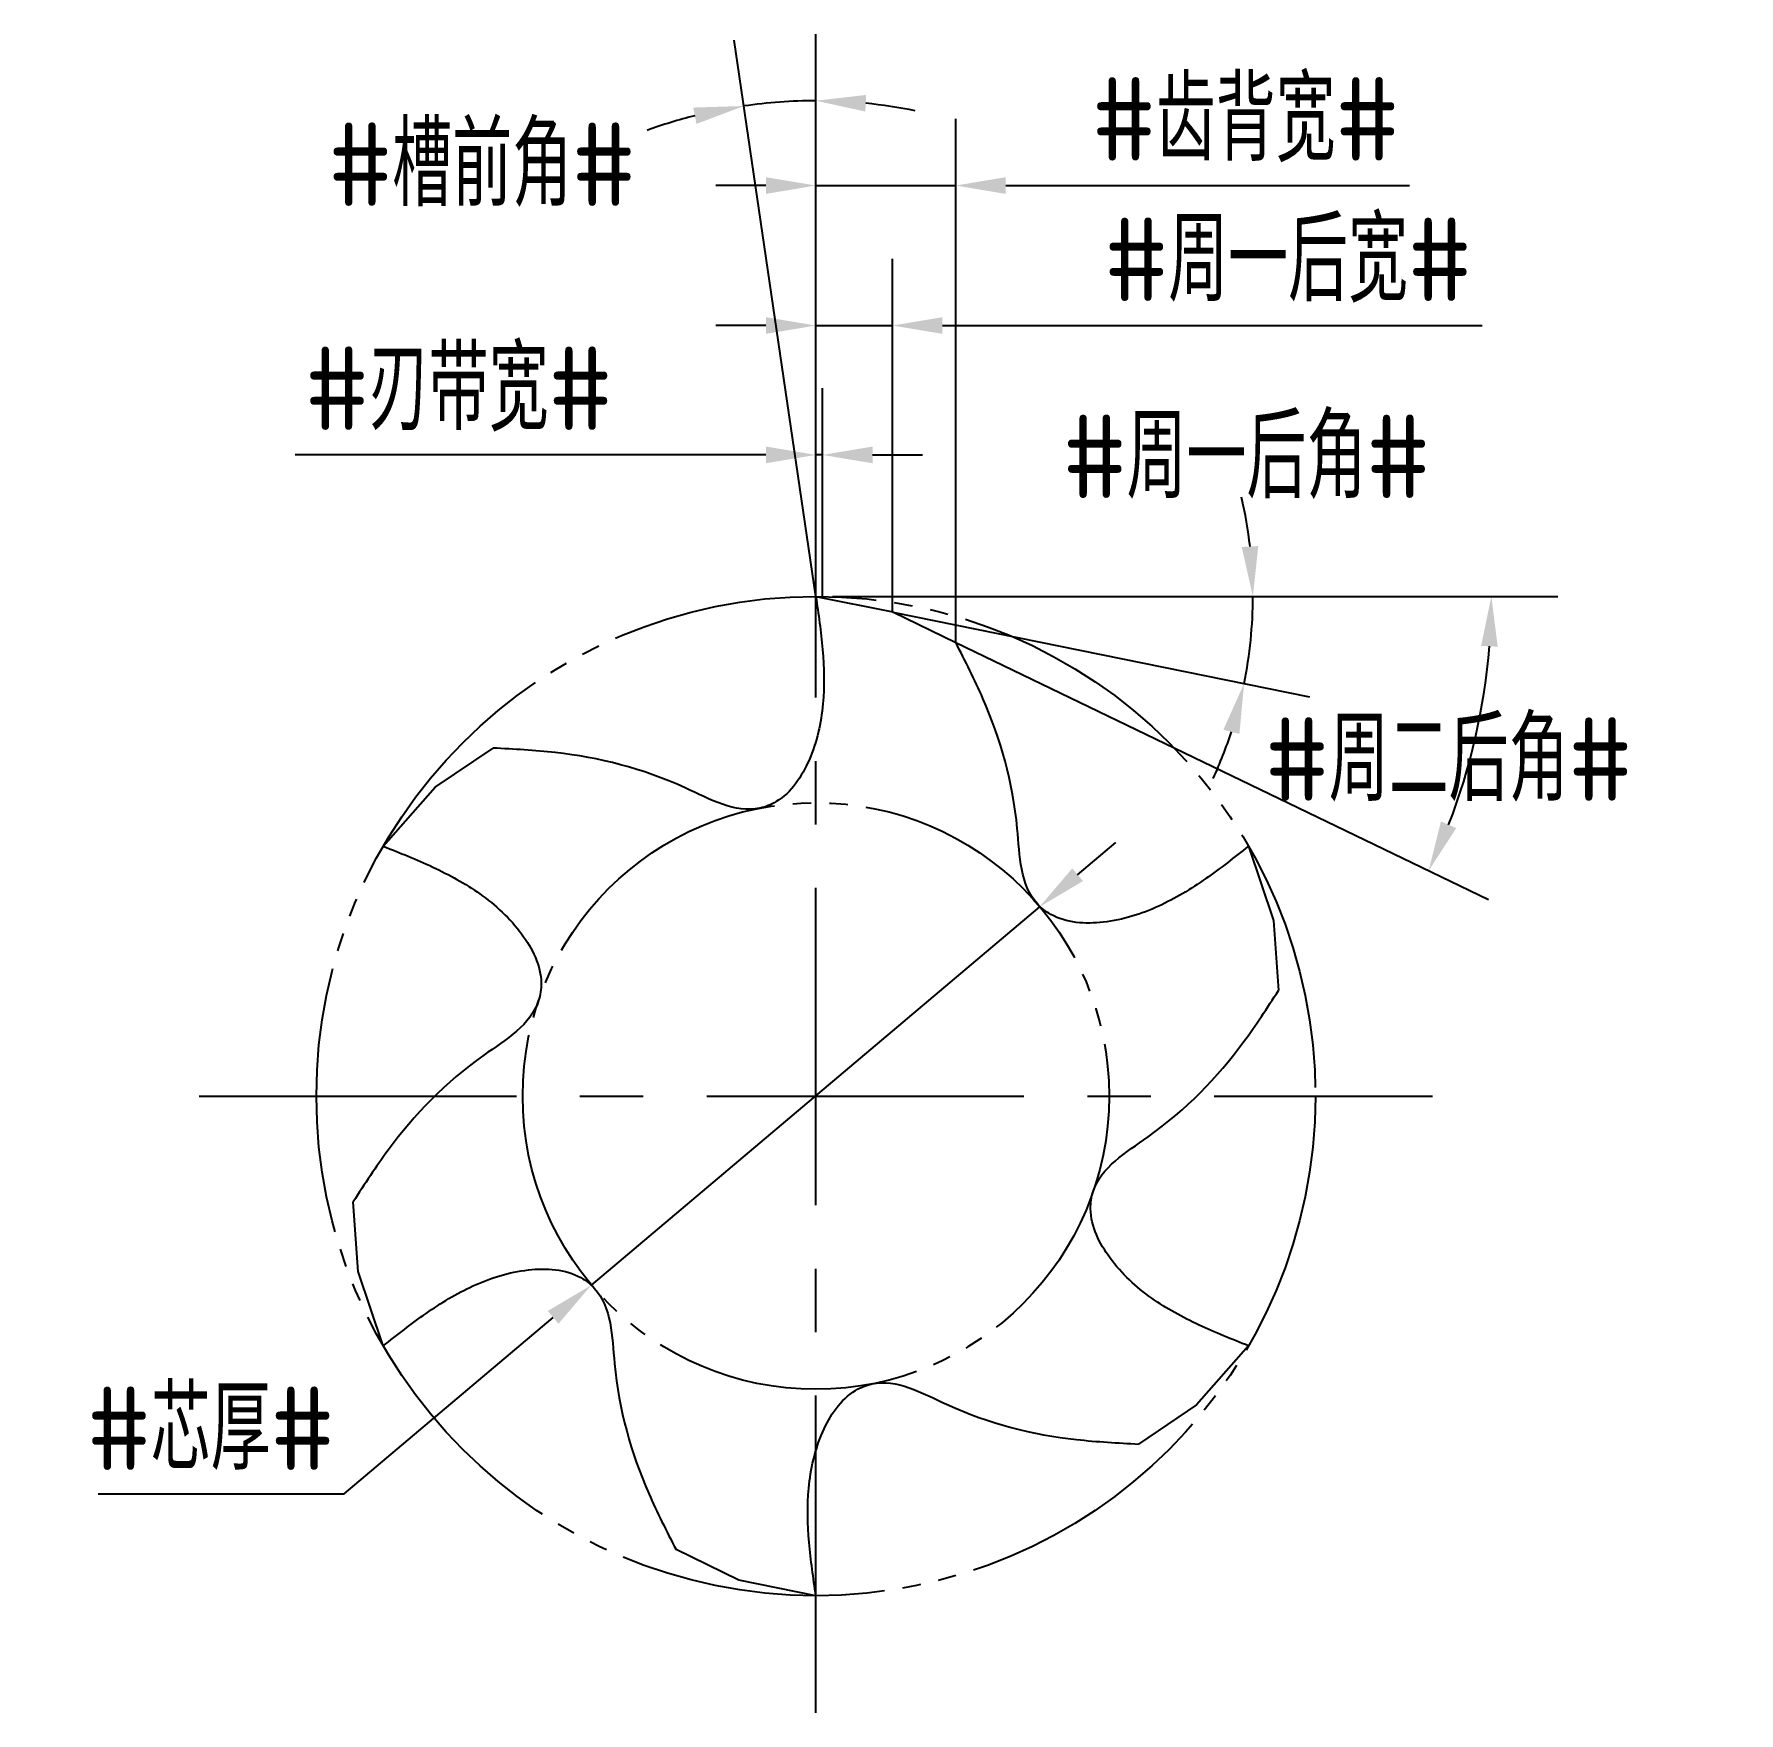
# Model space of a CAD drawing. Header units: millimetres. Extents: x 380.3 to 431.5, y 76.5 to 126.9.
import ezdxf

# ---------------------------------------------------------------- set-up
doc = ezdxf.new("R2010")
doc.units = ezdxf.units.MM
for name, pattern in [('ACAD_ISO04W100', [30, 24, -3, 0, -3]), ('CENTER', [50.8, 31.75, -6.35, 6.35, -6.35]), ('JIS_09_08', [10.75, 8, -0.55, 0.55, -0.55, 0.55, -0.55])]:
    doc.linetypes.add(name, pattern=pattern)
for name, color, linetype in [('中心线', 2, 'ACAD_ISO04W100'), ('标注', 7, 'Continuous'), ('虚线轮廓', 1, 'Continuous'), ('轮廓', 4, 'Continuous')]:
    doc.layers.add(name, color=color, linetype=linetype)
doc.styles.add('CFST0', font='gbenor.shx', dxfattribs={"bigfont": 'gbcbig.shx'})
doc.dimstyles.new('TYToolDesignC1-1', dxfattribs={"dimtxt": 2.5, "dimasz": 1.5, "dimexe": 2, "dimexo": 0, "dimtad": 1, "dimtoh": 1, "dimdec": 3, "dimdsep": 46, "dimtxsty": 'CFST0', "dimcen": 2.502, "dimclrd": 3, "dimclre": 3, "dimclrt": 3, "dimazin": 2, "dimtfac": 1, "dimtdec": 3, "dimtmove": 0, "dimatfit": 3, "dimfxl": 1, "dimarcsym": 0})

# ---------------------------------------------------------------- blocks, each defined once
blk = doc.blocks.new('*D3')
at = {"layer": 'Defpoints', "color": 0, "transparency": 16777216}
for p in [(410.45, 100.732), (396.993, 89.378)]:
    blk.add_point(p, dxfattribs=at)
at = {"layer": '标注', "color": 3, "lineweight": -2, "transparency": 16777216}
for p, q in [((411.597, 101.699), (412.743, 102.666)), ((410.45, 100.732), (396.993, 89.378)), ((389.571, 83.116), (395.847, 88.411)), ((382.181, 83.116), (389.571, 83.116))]:
    blk.add_line(p, q, dxfattribs=at)
at = {"layer": '标注', "color": 3, "transparency": 16777216}
for points in [[(411.436, 101.89), (411.758, 101.508), (410.45, 100.732)], [(395.685, 88.602), (396.008, 88.22), (396.993, 89.378)]]:
    blk.add_solid(points, dxfattribs=at)
at = {"layer": '标注', "color": 3, "transparency": 16777216, "insert": (385.564, 85.074), "char_height": 2.5, "attachment_point": 5, "style": 'CFST0'}
blk.add_mtext('#芯厚#', dxfattribs=at)
blk = doc.blocks.new('*D5')
at = {"layer": 'Defpoints', "color": 0, "transparency": 16777216}
for p in [(403.014, 124.917), (403.737, 110.055), (403.737, 110.055), (403.737, 109.115), (403.997, 108.285)]:
    blk.add_point(p, dxfattribs=at)
at = {"layer": '标注', "color": 3, "lineweight": -2, "transparency": 16777216}
for q in [(401.284, 126.755), (403.737, 126.934)]:
    blk.add_line((403.737, 110.055), q, dxfattribs=at)
for start, end in [(90, 98.3566), (104.1351, 109.9137), (78.4429, 84.2215)]:
    blk.add_arc((403.737, 110.055), 14.879, start, end, dxfattribs=at)
at = {"layer": '标注', "color": 3, "transparency": 16777216}
for points in [[(405.222, 124.609), (405.247, 125.108), (403.737, 124.934)], [(400.054, 124.729), (400.152, 124.238), (401.574, 124.776)]]:
    blk.add_solid(points, dxfattribs=at)
at = {"layer": '标注', "color": 3, "transparency": 16777216, "insert": (393.713, 123.009), "char_height": 2.5, "attachment_point": 5, "style": 'CFST0'}
blk.add_mtext('#槽前角#', dxfattribs=at)
blk = doc.blocks.new('*D8')
at = {"layer": 'Defpoints', "color": 0, "transparency": 16777216}
for p in [(403.737, 110.055), (403.737, 110.055), (404.237, 110.055), (406.047, 109.585), (416.742, 108.304)]:
    blk.add_point(p, dxfattribs=at)
at = {"layer": '标注', "color": 3, "lineweight": -2, "transparency": 16777216}
for p, q in [((404.237, 110.055), (418.859, 110.055)), ((406.047, 109.585), (418.556, 107.04))]:
    blk.add_line(p, q, dxfattribs=at)
for start, end in [(6.5529, 13.1057), (348.4994, 0), (335.3937, 341.9465)]:
    blk.add_arc((403.737, 110.055), 13.123, start, end, dxfattribs=at)
at = {"layer": '标注', "color": 3, "transparency": 16777216}
for points in [[(417.023, 111.567), (416.524, 111.538), (416.859, 110.055)], [(415.972, 106.052), (416.455, 105.924), (416.596, 107.439)]]:
    blk.add_solid(points, dxfattribs=at)
at = {"layer": '标注', "color": 3, "transparency": 16777216, "insert": (416.667, 114.239), "char_height": 2.5, "attachment_point": 5, "style": 'CFST0'}
blk.add_mtext('#周一后角#', dxfattribs=at)
blk = doc.blocks.new('*D9')
at = {"layer": 'Defpoints', "color": 0, "transparency": 16777216}
for p in [(405.077, 110.055), (405.077, 110.055), (405.737, 110.055), (407.937, 108.675), (423.809, 107.227)]:
    blk.add_point(p, dxfattribs=at)
at = {"layer": '标注', "color": 3, "lineweight": -2, "transparency": 16777216}
for p, q in [((405.737, 110.055), (426.021, 110.055)), ((407.937, 108.675), (423.94, 100.953))]:
    blk.add_line(p, q, dxfattribs=at)
blk.add_arc((405.077, 110.055), 18.945, 338.7796, 355.4623, dxfattribs=at)
at = {"layer": '标注', "color": 3, "transparency": 16777216}
for points in [[(423.712, 108.566), (424.212, 108.546), (424.021, 110.055)], [(422.966, 103.098), (422.508, 103.297), (422.139, 101.822)]]:
    blk.add_solid(points, dxfattribs=at)
at = {"layer": '标注', "color": 3, "transparency": 16777216, "insert": (422.74, 105.151), "char_height": 2.5, "attachment_point": 5, "style": 'CFST0'}
blk.add_mtext('#周二后角#', dxfattribs=at)
blk = doc.blocks.new('*D7')
at = {"layer": 'Defpoints', "color": 0, "transparency": 16777216}
for p in [(406.037, 118.186), (403.737, 110.055), (406.037, 109.585)]:
    blk.add_point(p, dxfattribs=at)
at = {"layer": '标注', "color": 3, "lineweight": -2, "transparency": 16777216}
for p, q in [((403.737, 110.055), (403.737, 120.186)), ((406.037, 109.585), (406.037, 120.186)), ((402.237, 118.186), (400.737, 118.186)), ((403.737, 118.186), (406.037, 118.186)), ((407.537, 118.186), (423.744, 118.186))]:
    blk.add_line(p, q, dxfattribs=at)
at = {"layer": '标注', "color": 3, "transparency": 16777216}
for points in [[(402.237, 118.436), (402.237, 117.936), (403.737, 118.186)], [(407.537, 118.436), (407.537, 117.936), (406.037, 118.186)]]:
    blk.add_solid(points, dxfattribs=at)
at = {"layer": '标注', "color": 3, "transparency": 16777216, "insert": (417.917, 120.143), "char_height": 2.5, "attachment_point": 5, "style": 'CFST0'}
blk.add_mtext('#周一后宽#', dxfattribs=at)
blk = doc.blocks.new('*D6')
at = {"layer": 'Defpoints', "color": 0, "transparency": 16777216}
for p in [(407.937, 122.388), (403.737, 110.055), (407.937, 108.675)]:
    blk.add_point(p, dxfattribs=at)
at = {"layer": '标注', "color": 3, "lineweight": -2, "transparency": 16777216}
for p, q in [((403.737, 110.055), (403.737, 124.388)), ((407.937, 108.675), (407.937, 124.388)), ((402.237, 122.388), (400.737, 122.388)), ((403.737, 122.388), (407.937, 122.388)), ((409.437, 122.388), (421.56, 122.388))]:
    blk.add_line(p, q, dxfattribs=at)
at = {"layer": '标注', "color": 3, "transparency": 16777216}
for points in [[(402.237, 122.638), (402.237, 122.138), (403.737, 122.388)], [(409.437, 122.638), (409.437, 122.138), (407.937, 122.388)]]:
    blk.add_solid(points, dxfattribs=at)
at = {"layer": '标注', "color": 3, "transparency": 16777216, "insert": (416.643, 124.359), "char_height": 2.5, "attachment_point": 5, "style": 'CFST0'}
blk.add_mtext('#齿背宽#', dxfattribs=at)
blk = doc.blocks.new('*D4')
at = {"layer": 'Defpoints', "color": 0, "transparency": 16777216}
for p in [(403.937, 114.302), (403.737, 110.055), (403.937, 110.055)]:
    blk.add_point(p, dxfattribs=at)
at = {"layer": '标注', "color": 3, "lineweight": -2, "transparency": 16777216}
for p, q in [((403.737, 110.055), (403.737, 116.302)), ((403.937, 110.055), (403.937, 116.302)), ((402.237, 114.302), (388.095, 114.302)), ((403.937, 114.302), (403.737, 114.302)), ((405.437, 114.302), (406.937, 114.302))]:
    blk.add_line(p, q, dxfattribs=at)
at = {"layer": '标注', "color": 3, "transparency": 16777216}
for points in [[(402.237, 114.552), (402.237, 114.052), (403.737, 114.302)], [(405.437, 114.552), (405.437, 114.052), (403.937, 114.302)]]:
    blk.add_solid(points, dxfattribs=at)
at = {"layer": '标注', "color": 3, "transparency": 16777216, "insert": (393.012, 116.273), "char_height": 2.5, "attachment_point": 5, "style": 'CFST0'}
blk.add_mtext('#刃带宽#', dxfattribs=at)

msp = doc.modelspace()

# ---------------------------------------------------------------- linework, layer by layer
at = {"layer": '中心线', "linetype": 'CENTER', "ltscale": 0.3}
for p, q in [((403.7367, 76.537), (403.7367, 113.573)), ((385.2187, 95.055), (422.2548, 95.055))]:
    msp.add_line(p, q, dxfattribs=at)
at = {"layer": '虚线轮廓', "color": 7, "linetype": 'JIS_09_08'}
for radius in [15, 8.8047]:
    msp.add_circle((403.7367, 95.055), radius, dxfattribs=at)
at = {"layer": '轮廓', "linetype": 'Continuous'}
for p, q in [((403.7367, 110.055), (406.0477, 109.5871)), ((406.0477, 109.5871), (407.9367, 108.6724)), ((392.307, 104.3224), (394.0437, 105.501)), ((390.7463, 102.555), (392.307, 104.3224)), ((416.7271, 102.555), (417.4774, 100.3197)), ((417.4774, 100.3197), (417.6298, 98.2264)), ((389.9961, 89.7903), (389.8437, 91.8836)), ((390.7463, 87.555), (389.9961, 89.7903)), ((416.7271, 87.555), (415.1664, 85.7876)), ((415.1664, 85.7876), (413.4298, 84.609)), ((401.4258, 80.5229), (399.5367, 81.4376)), ((403.7367, 80.055), (401.4258, 80.5229))]:
    msp.add_line(p, q, dxfattribs=at)
at = {"layer": '轮廓'}
for points in [[(403.7367, 110.055), (403.9379, 108.4563), (403.9483, 106.8248), (403.5318, 105.1391), (402.5443, 103.8922), (402.0556, 103.6977), (399.8096, 104.3063), (395.9097, 105.3663), (394.0437, 105.501)], [(416.7271, 102.555), (415.4432, 101.5814), (414.0354, 100.7567), (412.3673, 100.2745), (410.7937, 100.5062), (410.3809, 100.8322), (409.785, 103.0817), (408.7531, 106.989), (407.9367, 108.6724)], [(390.7463, 102.555), (392.2314, 101.9299), (393.6496, 101.1231), (394.9012, 99.9196), (395.4873, 98.441), (395.4114, 97.9204), (393.7613, 96.2796), (390.8934, 93.4323), (389.8437, 91.8836)], [(416.7271, 87.555), (415.242, 88.1801), (413.8238, 88.9869), (412.5723, 90.1904), (411.9861, 91.6691), (412.062, 92.1896), (413.7121, 93.8304), (416.5801, 96.6777), (417.6298, 98.2264)], [(390.7463, 87.555), (392.0302, 88.5286), (393.438, 89.3534), (395.1061, 89.8355), (396.6797, 89.6038), (397.0925, 89.2778), (397.6884, 87.0283), (398.7204, 83.121), (399.5367, 81.4376)], [(403.7367, 80.055), (403.5355, 81.6537), (403.5251, 83.2852), (403.9416, 84.9709), (404.9291, 86.2178), (405.4178, 86.4123), (407.6639, 85.8037), (411.5637, 84.7437), (413.4298, 84.609)]]:
    msp.add_spline(points, degree=3, dxfattribs=at)

# ---------------------------------------------------------------- dimensions: what is measured, and where the dimension line sits
at = {"layer": '标注'}
for base, line1, line2, text, picture, middle in [((403.0136, 124.9166), ((403.7367, 110.055), (403.7367, 109.115)), ((403.7367, 110.055), (403.9967, 108.285)), '#槽前角#', '*D5', (393.7127, 121.0509)), ((416.742, 108.3042), ((403.7367, 110.055), (406.0467, 109.585)), ((403.7367, 110.055), (404.2367, 110.055)), '#周一后角#', '*D8', (416.6667, 112.295)), ((423.8091, 107.2267), ((405.0767, 110.055), (407.9367, 108.675)), ((405.0767, 110.055), (405.7367, 110.055)), '#周二后角#', '*D9', (422.7405, 103.2072))]:
    dim = msp.add_angular_dim_2l(base=base, line1=line1, line2=line2, text=text, dimstyle='TYToolDesignC1-1', dxfattribs=at)
    dim.commit()
    dim.dimension.update_dxf_attribs({"geometry": picture, "text_midpoint": middle, "dimtype": 162})
for base, p2, text, picture, middle in [((407.9367, 122.388), (407.9367, 108.675), '#齿背宽#', '*D6', (416.6432, 122.388)), ((406.0367, 118.1856), (406.0367, 109.585), '#周一后宽#', '*D7', (417.9171, 118.1856)), ((403.9367, 114.3016), (403.9367, 110.055), '#刃带宽#', '*D4', (393.012, 114.3016))]:
    dim = msp.add_linear_dim(base=base, p1=(403.7367, 110.055), p2=p2, text=text, dimstyle='TYToolDesignC1-1', dxfattribs=at)
    dim.commit()
    dim.dimension.update_dxf_attribs({"geometry": picture, "text_midpoint": middle, "dimtype": 160})
dim = msp.add_diameter_dim_2p(p1=(410.4503, 100.7318), p2=(396.9931, 89.3782), text='#芯厚#', dimstyle='TYToolDesignC1-1', dxfattribs=at)
dim.commit()
dim.dimension.update_dxf_attribs({"geometry": '*D3', "text_midpoint": (385.5636, 83.1162), "dimtype": 163})

doc.saveas('drawing.dxf')
